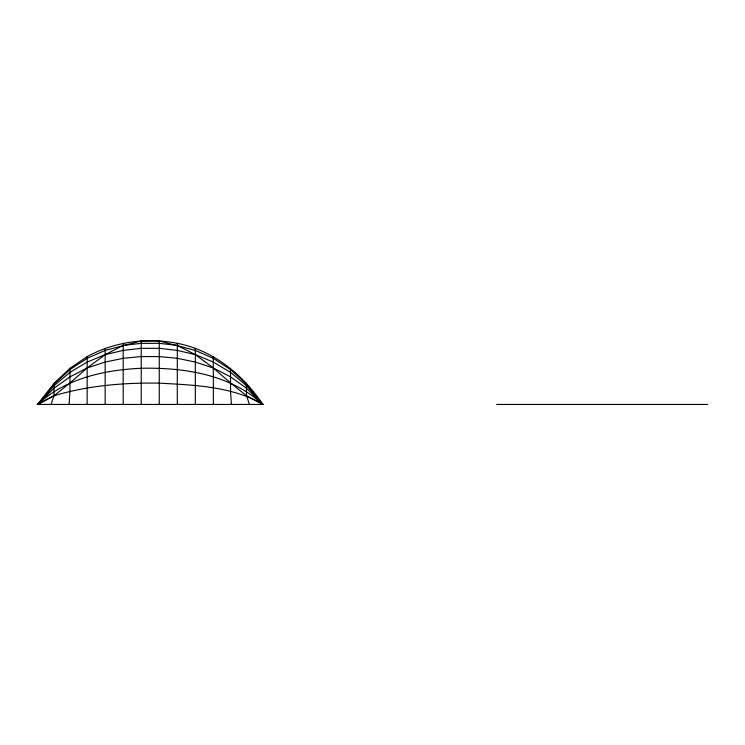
<?xml version="1.0" encoding="UTF-8"?>
<svg xmlns="http://www.w3.org/2000/svg" width="745" height="745" viewBox="0 0 745 745"><rect width="100%" height="100%" fill="white"/><g stroke="black" fill="none" stroke-linecap="round" stroke-linejoin="round"><path stroke-width="1.12" d="M87.128 404.442L87.193 356.566C114.507 341.797 146.877 337.234 177.301 343.343C213.135 350.187 242.963 374.558 262.78 404.442C230.335 374.363 183.875 367.378 141.224 368.263C104.356 369.976 65.42 378.413 37.716 404.442L54.255 383.135L70.011 368.263L87.193 356.566M69.089 404.442L69.918 391.442L70.011 368.263M51.06 404.442L53.938 395.772L54.255 383.135M37.716 404.442L54.255 383.88L70.011 369.567L87.193 358.308L105.157 350.411L141.224 340.977L159.262 340.977L195.33 350.411L213.293 358.308L230.475 369.567L246.232 383.88L262.78 404.442L246.232 387.996L230.475 376.84L213.293 367.946L195.33 354.629L177.301 345.419L159.262 343.343L141.224 343.343L123.195 345.419L105.157 354.629L87.193 362.07L70.011 372.323L54.255 385.463L37.716 404.442L54.255 387.996L70.011 376.84L87.193 367.946L105.157 354.629L123.195 350.411L141.224 348.315L159.262 348.315L177.301 350.411L195.33 354.629L213.293 362.07L230.475 372.323L246.232 385.463L262.78 404.442M37.865 404.442L53.938 395.772L70.011 382.93L87.193 367.946L105.157 362.07L123.195 358.308L141.224 356.566L159.262 356.566L177.301 358.308L195.33 362.07L213.293 367.946L230.475 382.93L246.548 395.772L262.622 404.442M496.701 404.442L707.75 404.442M249.435 404.442L246.548 395.772L246.232 383.135M231.397 404.442L230.568 391.442L230.475 368.263M213.368 404.442L213.293 356.566M195.33 348.315L195.33 404.442M177.301 343.343L177.301 404.442M159.262 340.977L159.262 404.442M141.224 340.977L141.224 404.442M123.195 343.343L123.195 404.442M105.157 348.315L105.157 404.442M53.938 395.772L37.25 404.442L263.236 404.442C232.03 386.301 194.454 385.109 159.262 383.135C123.819 382.595 88.012 385.556 53.938 395.772"/></g></svg>
